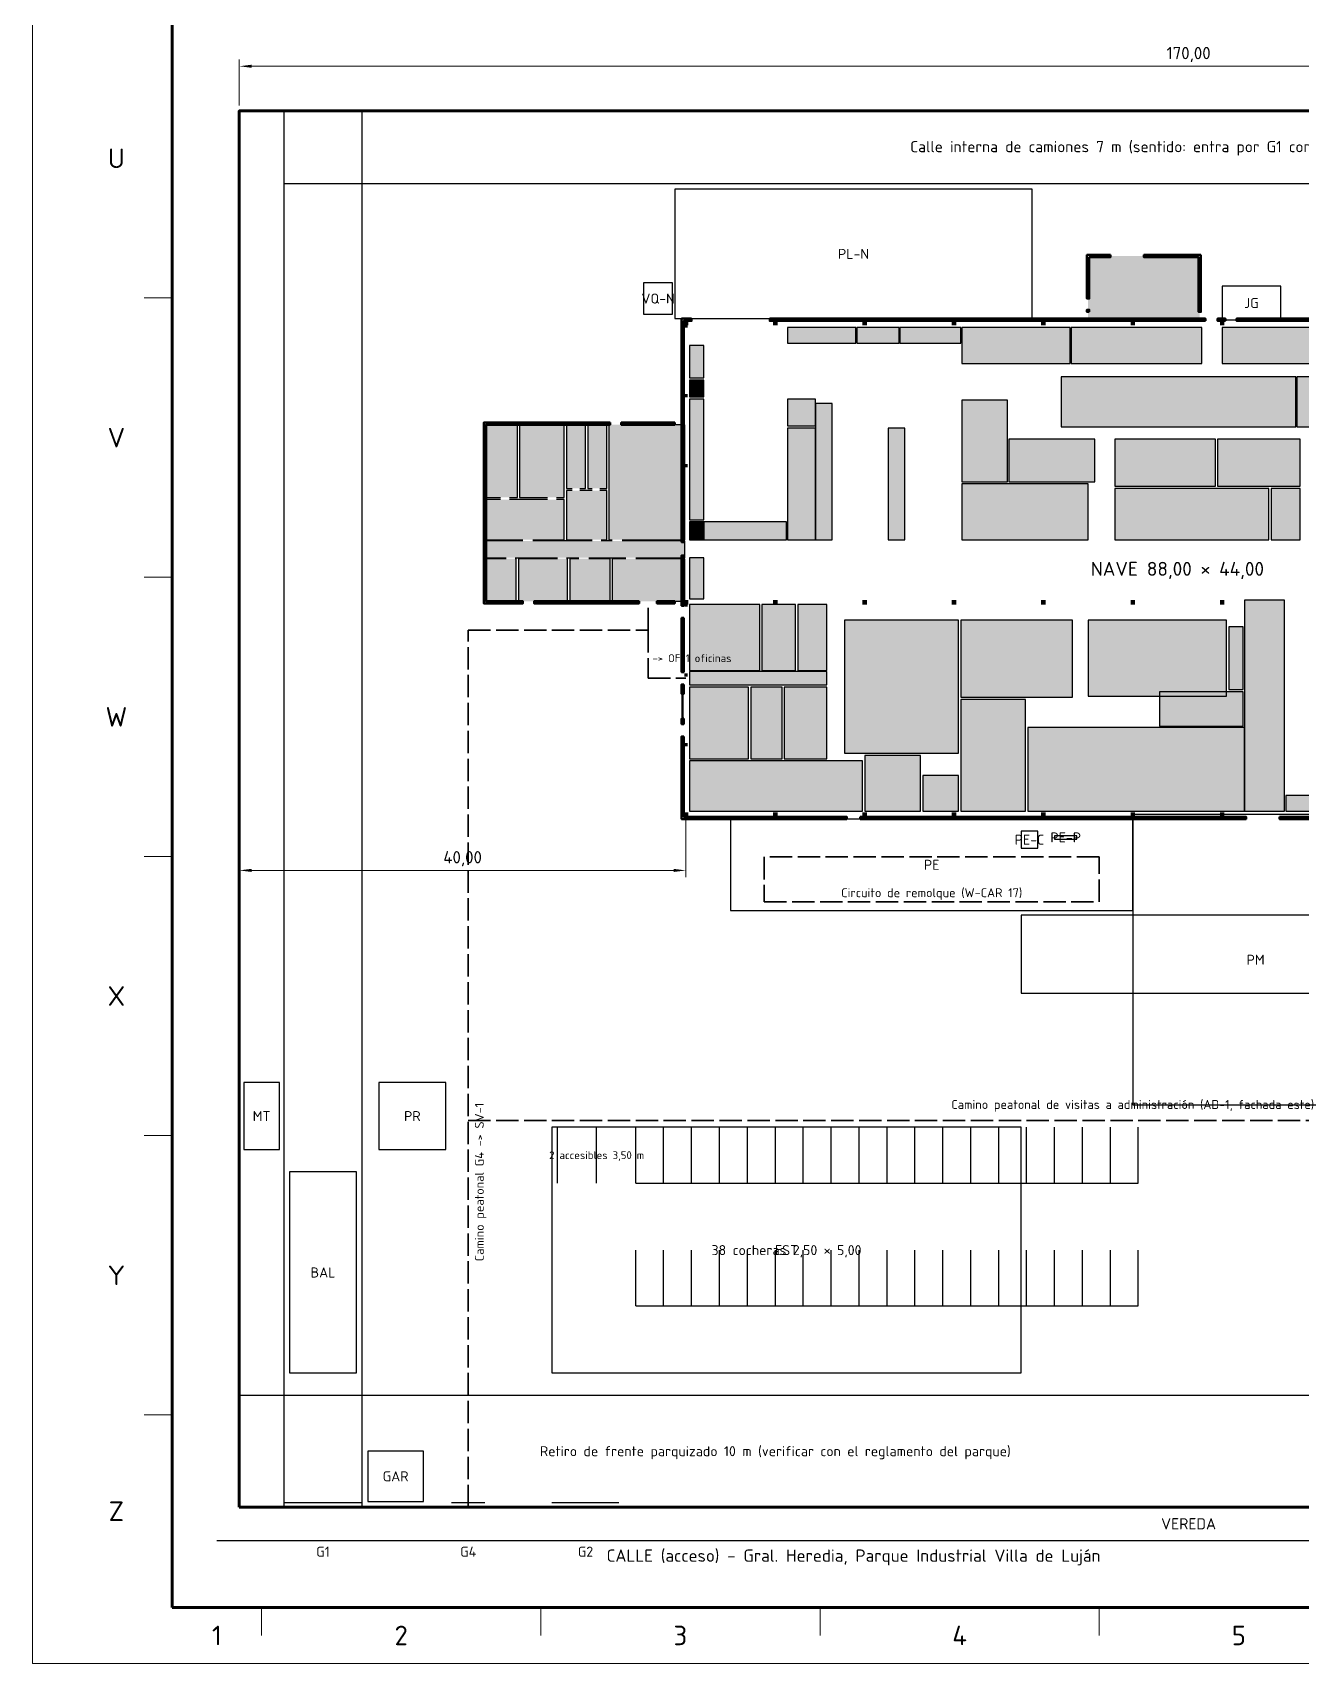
# Model space of a CAD drawing. Header units: millimetres. Extents: x 0 to 1682, y 0 to 1189.
# Drawn here: x 0 to 227.2, y 0 to 292 of the extents above; entities that cross this region are included whole.
import ezdxf
from ezdxf.enums import TextEntityAlignment as Align

# ---------------------------------------------------------------- set-up
doc = ezdxf.new("R2010")
doc.units = ezdxf.units.MM
doc.linetypes.add('IRAM-E-TRAZOS', pattern=[5, 4, -1])
for name, color, linetype, lineweight in [('06-TEXTO', 7, 'CONTINUOUS', 25), ('07-RECUADRO', 7, 'CONTINUOUS', 70), ('08-FINA', 5, 'CONTINUOUS', 18), ('A-ABERTURA', 7, 'CONTINUOUS', 25), ('A-COLUMNA', 7, 'CONTINUOUS', 50), ('A-COTA', 7, 'CONTINUOUS', 18), ('A-EXTERIOR', 8, 'CONTINUOUS', 25), ('A-LOCAL', 7, 'CONTINUOUS', 25), ('A-MURO', 7, 'CONTINUOUS', 50), ('A-RELLENO', 9, 'CONTINUOUS', 13), ('A-SECTOR', 1, 'CONTINUOUS', 25), ('A-TEXTO', 7, 'CONTINUOUS', 18)]:
    doc.layers.add(name, color=color, linetype=linetype, lineweight=lineweight)
doc.layers.add('A-PASILLO', color=2, linetype='IRAM-E-TRAZOS', lineweight=35, true_color=0xd7a500)
doc.layers.add('A-VENTANA', color=4, linetype='CONTINUOUS', lineweight=18, true_color=0x0096c8)
doc.styles.add('ISO3098', font='isocpeur.ttf')
doc.dimstyles.new('FLAMA-IRAM', dxfattribs={"dimtxt": 3.5, "dimasz": 3.5, "dimexe": 2, "dimexo": 1.5, "dimgap": 1, "dimtad": 1, "dimdec": 1, "dimtxsty": 'ISO3098', "dimblk": 'IRAM_FLECHA', "dimblk1": 'IRAM_FLECHA', "dimblk2": 'IRAM_FLECHA', "dimcen": 2.5, "dimclrd": 3, "dimclre": 3, "dimclrt": 3, "dimazin": 3, "dimtfac": 1, "dimtmove": 0, "dimatfit": 3, "dimlwd": 18, "dimlwe": 18})

# ---------------------------------------------------------------- blocks, each defined once
blk = doc.blocks.new('IRAM_FLECHA')
blk.add_solid([(0, 0), (-1, 0.125), (-1, -0.125)])

msp = doc.modelspace()

# ---------------------------------------------------------------- hatches: boundary and pattern name
at = {"layer": 'A-COLUMNA', "true_color": 0x000000}
h = msp.add_hatch(color=7, dxfattribs=at)
h.dxf.hatch_style = 1
h.paths.add_polyline_path([(116.6, 239.6), (117.4, 239.6), (117.4, 240.4), (116.6, 240.4)])
h = msp.add_hatch(color=7, dxfattribs=at)
h.dxf.hatch_style = 1
h.paths.add_polyline_path([(116.7, 239.2), (117.3, 239.2), (117.3, 239.8), (116.7, 239.8)])
h = msp.add_hatch(color=7, dxfattribs=at)
h.dxf.hatch_style = 1
h.paths.add_polyline_path([(132.6, 239.6), (133.4, 239.6), (133.4, 240.4), (132.6, 240.4)])
h = msp.add_hatch(color=7, dxfattribs=at)
h.dxf.hatch_style = 1
h.paths.add_polyline_path([(148.6, 239.6), (149.4, 239.6), (149.4, 240.4), (148.6, 240.4)])
h = msp.add_hatch(color=7, dxfattribs=at)
h.dxf.hatch_style = 1
h.paths.add_polyline_path([(164.6, 239.6), (165.4, 239.6), (165.4, 240.4), (164.6, 240.4)])
h = msp.add_hatch(color=7, dxfattribs=at)
h.dxf.hatch_style = 1
h.paths.add_polyline_path([(180.6, 239.6), (181.4, 239.6), (181.4, 240.4), (180.6, 240.4)])
h = msp.add_hatch(color=7, dxfattribs=at)
h.dxf.hatch_style = 1
h.paths.add_polyline_path([(196.6, 239.6), (197.4, 239.6), (197.4, 240.4), (196.6, 240.4)])
h = msp.add_hatch(color=7, dxfattribs=at)
h.dxf.hatch_style = 1
h.paths.add_polyline_path([(212.6, 239.6), (213.4, 239.6), (213.4, 240.4), (212.6, 240.4)])
h = msp.add_hatch(color=7, dxfattribs=at)
h.dxf.hatch_style = 1
h.paths.add_polyline_path([(116.7, 226.7), (117.3, 226.7), (117.3, 227.3), (116.7, 227.3)])
h = msp.add_hatch(color=7, dxfattribs=at)
h.dxf.hatch_style = 1
h.paths.add_polyline_path([(116.7, 214.2), (117.3, 214.2), (117.3, 214.8), (116.7, 214.8)])
h = msp.add_hatch(color=7, dxfattribs=at)
h.dxf.hatch_style = 1
h.paths.add_polyline_path([(116.6, 189.6), (117.4, 189.6), (117.4, 190.4), (116.6, 190.4)])
h = msp.add_hatch(color=7, dxfattribs=at)
h.dxf.hatch_style = 1
h.paths.add_polyline_path([(132.6, 189.6), (133.4, 189.6), (133.4, 190.4), (132.6, 190.4)])
h = msp.add_hatch(color=7, dxfattribs=at)
h.dxf.hatch_style = 1
h.paths.add_polyline_path([(148.6, 189.6), (149.4, 189.6), (149.4, 190.4), (148.6, 190.4)])
h = msp.add_hatch(color=7, dxfattribs=at)
h.dxf.hatch_style = 1
h.paths.add_polyline_path([(164.6, 189.6), (165.4, 189.6), (165.4, 190.4), (164.6, 190.4)])
h = msp.add_hatch(color=7, dxfattribs=at)
h.dxf.hatch_style = 1
h.paths.add_polyline_path([(180.6, 189.6), (181.4, 189.6), (181.4, 190.4), (180.6, 190.4)])
h = msp.add_hatch(color=7, dxfattribs=at)
h.dxf.hatch_style = 1
h.paths.add_polyline_path([(196.6, 189.6), (197.4, 189.6), (197.4, 190.4), (196.6, 190.4)])
h = msp.add_hatch(color=7, dxfattribs=at)
h.dxf.hatch_style = 1
h.paths.add_polyline_path([(212.6, 189.6), (213.4, 189.6), (213.4, 190.4), (212.6, 190.4)])
h = msp.add_hatch(color=7, dxfattribs=at)
h.dxf.hatch_style = 1
h.paths.add_polyline_path([(116.7, 189.2), (117.3, 189.2), (117.3, 189.8), (116.7, 189.8)])
h = msp.add_hatch(color=7, dxfattribs=at)
h.dxf.hatch_style = 1
h.paths.add_polyline_path([(116.7, 176.7), (117.3, 176.7), (117.3, 177.3), (116.7, 177.3)])
h = msp.add_hatch(color=7, dxfattribs=at)
h.dxf.hatch_style = 1
h.paths.add_polyline_path([(116.7, 164.2), (117.3, 164.2), (117.3, 164.8), (116.7, 164.8)])
h = msp.add_hatch(color=7, dxfattribs=at)
h.dxf.hatch_style = 1
h.paths.add_polyline_path([(116.6, 151.6), (117.4, 151.6), (117.4, 152.4), (116.6, 152.4)])
h = msp.add_hatch(color=7, dxfattribs=at)
h.dxf.hatch_style = 1
h.paths.add_polyline_path([(132.6, 151.6), (133.4, 151.6), (133.4, 152.4), (132.6, 152.4)])
h = msp.add_hatch(color=7, dxfattribs=at)
h.dxf.hatch_style = 1
h.paths.add_polyline_path([(148.6, 151.6), (149.4, 151.6), (149.4, 152.4), (148.6, 152.4)])
h = msp.add_hatch(color=7, dxfattribs=at)
h.dxf.hatch_style = 1
h.paths.add_polyline_path([(164.6, 151.6), (165.4, 151.6), (165.4, 152.4), (164.6, 152.4)])
h = msp.add_hatch(color=7, dxfattribs=at)
h.dxf.hatch_style = 1
h.paths.add_polyline_path([(180.6, 151.6), (181.4, 151.6), (181.4, 152.4), (180.6, 152.4)])
h = msp.add_hatch(color=7, dxfattribs=at)
h.dxf.hatch_style = 1
h.paths.add_polyline_path([(196.6, 151.6), (197.4, 151.6), (197.4, 152.4), (196.6, 152.4)])
h = msp.add_hatch(color=7, dxfattribs=at)
h.dxf.hatch_style = 1
h.paths.add_polyline_path([(212.6, 151.6), (213.4, 151.6), (213.4, 152.4), (212.6, 152.4)])
at = {"layer": 'A-MURO', "true_color": 0x464646}
h = msp.add_hatch(color=7, dxfattribs=at)
h.dxf.hatch_style = 1
h.paths.add_polyline_path([(193, 252.2), (193, 251.8), (189.2, 251.8), (189.2, 244.4), (188.8, 244.4), (188.8, 252.2)])
h = msp.add_hatch(color=7, dxfattribs=at)
h.dxf.hatch_style = 1
h.paths.add_polyline_path([(209.2, 252.2), (209.2, 242), (208.8, 242), (208.8, 251.8), (199, 251.8), (199, 252.2)])
h = msp.add_hatch(color=7, dxfattribs=at)
h.dxf.hatch_style = 1
h.paths.add_polyline_path([(189.2, 242), (188.8, 242), (188.8, 242.4), (189.2, 242.4)])
h = msp.add_hatch(color=7, dxfattribs=at)
h.dxf.hatch_style = 1
h.paths.add_polyline_path([(118, 240.8), (118, 240.4), (116.6, 240.4), (116.6, 200.8), (116.2, 200.8), (116.2, 240.8)])
h = msp.add_hatch(color=7, dxfattribs=at)
h.dxf.hatch_style = 1
h.paths.add_polyline_path([(210, 240.4), (132, 240.4), (132, 240.8), (210, 240.8)])
h = msp.add_hatch(color=7, dxfattribs=at)
h.dxf.hatch_style = 1
h.paths.add_polyline_path([(213.6, 240.4), (212.2, 240.4), (212.2, 240.8), (213.6, 240.8)])
h = msp.add_hatch(color=7, dxfattribs=at)
h.dxf.hatch_style = 1
h.paths.add_polyline_path([(272.2, 240.4), (215.6, 240.4), (215.6, 240.8), (272.2, 240.8)])
h = msp.add_hatch(color=7, dxfattribs=at)
h.dxf.hatch_style = 1
h.paths.add_polyline_path([(103.4, 222.2), (103.4, 221.8), (81.2, 221.8), (81.2, 190.2), (87.8, 190.2), (87.8, 189.8), (80.8, 189.8), (80.8, 222.2)])
h = msp.add_hatch(color=7, dxfattribs=at)
h.dxf.hatch_style = 1
h.paths.add_polyline_path([(115, 222.2), (115, 221.8), (105.4, 221.8), (105.4, 222.2)])
h = msp.add_hatch(color=7, dxfattribs=at)
h.dxf.hatch_style = 1
h.paths.add_polyline_path([(116.6, 198.4), (116.6, 189.4), (116.2, 189.4), (116.2, 198.4)])
h = msp.add_hatch(color=7, dxfattribs=at)
h.dxf.hatch_style = 1
h.paths.add_polyline_path([(108.6, 190.2), (108.6, 189.8), (89.8, 189.8), (89.8, 190.2)])
h = msp.add_hatch(color=7, dxfattribs=at)
h.dxf.hatch_style = 1
h.paths.add_polyline_path([(115, 190.2), (115, 189.8), (111.8, 189.8), (111.8, 190.2)])
h = msp.add_hatch(color=7, dxfattribs=at)
h.dxf.hatch_style = 1
h.paths.add_polyline_path([(116.6, 187.2), (116.6, 177.5), (116.2, 177.5), (116.2, 187.2)])
h = msp.add_hatch(color=7, dxfattribs=at)
h.dxf.hatch_style = 1
h.paths.add_polyline_path([(116.6, 175.3), (116.6, 173.6), (116.2, 173.6), (116.2, 175.3)])
h = msp.add_hatch(color=7, dxfattribs=at)
h.dxf.hatch_style = 1
h.paths.add_polyline_path([(116.6, 169.2), (116.6, 168.2), (116.2, 168.2), (116.2, 169.2)])
h = msp.add_hatch(color=7, dxfattribs=at)
h.dxf.hatch_style = 1
h.paths.add_polyline_path([(116.6, 166), (116.6, 151.6), (145.8, 151.6), (145.8, 151.2), (116.2, 151.2), (116.2, 166)])
h = msp.add_hatch(color=7, dxfattribs=at)
h.dxf.hatch_style = 1
h.paths.add_polyline_path([(148.2, 151.6), (217.3, 151.6), (217.3, 151.2), (148.2, 151.2)])
h = msp.add_hatch(color=7, dxfattribs=at)
h.dxf.hatch_style = 1
h.paths.add_polyline_path([(223.3, 151.6), (258.2, 151.6), (258.2, 151.2), (223.3, 151.2)])
at = {"layer": 'A-RELLENO', "true_color": 0xe8e8e8}
h = msp.add_hatch(color=7, dxfattribs=at)
h.dxf.hatch_style = 1
h.paths.add_polyline_path([(189, 240.4), (209, 240.4), (209, 252), (189, 252)])
at = {"layer": 'A-RELLENO', "true_color": 0xcde1f5}
h = msp.add_hatch(color=7, dxfattribs=at)
h.dxf.hatch_style = 1
h.paths.add_polyline_path([(135.2, 236.4), (147.4, 236.4), (147.4, 239.2), (135.2, 239.2)])
h = msp.add_hatch(color=7, dxfattribs=at)
h.dxf.hatch_style = 1
h.paths.add_polyline_path([(147.6, 236.4), (155.2, 236.4), (155.2, 239.2), (147.6, 239.2)])
h = msp.add_hatch(color=7, dxfattribs=at)
h.dxf.hatch_style = 1
h.paths.add_polyline_path([(155.3, 236.4), (166.2, 236.4), (166.2, 239.2), (155.3, 239.2)])
at = {"layer": 'A-RELLENO', "true_color": 0xfde4c8}
h = msp.add_hatch(color=7, dxfattribs=at)
h.dxf.hatch_style = 1
h.paths.add_polyline_path([(166.4, 232.8), (185.8, 232.8), (185.8, 239.2), (166.4, 239.2)])
h = msp.add_hatch(color=7, dxfattribs=at)
h.dxf.hatch_style = 1
h.paths.add_polyline_path([(186, 232.8), (209.4, 232.8), (209.4, 239.2), (186, 239.2)])
at = {"layer": 'A-RELLENO', "true_color": 0xe8e8e8}
h = msp.add_hatch(color=7, dxfattribs=at)
h.dxf.hatch_style = 1
h.paths.add_polyline_path([(213, 232.8), (259.8, 232.8), (259.8, 239.2), (213, 239.2)])
at = {"layer": 'A-RELLENO', "true_color": 0xcde1f5}
h = msp.add_hatch(color=7, dxfattribs=at)
h.dxf.hatch_style = 1
h.paths.add_polyline_path([(117.6, 230.2), (120.2, 230.2), (120.2, 236), (117.6, 236)])
h = msp.add_hatch(color=7, dxfattribs=at)
h.dxf.hatch_style = 1
h.paths.add_polyline_path([(117.6, 226.8), (120.2, 226.8), (120.2, 229.8), (117.6, 229.8)])
at = {"layer": 'A-RELLENO', "true_color": 0xfde4c8}
h = msp.add_hatch(color=7, dxfattribs=at)
h.dxf.hatch_style = 1
h.paths.add_polyline_path([(184.2, 221.4), (226.2, 221.4), (226.2, 230.4), (184.2, 230.4)])
h = msp.add_hatch(color=7, dxfattribs=at)
h.dxf.hatch_style = 1
h.paths.add_polyline_path([(226.4, 221.4), (267.8, 221.4), (267.8, 230.4), (226.4, 230.4)])
at = {"layer": 'A-RELLENO', "true_color": 0xcde1f5}
h = msp.add_hatch(color=7, dxfattribs=at)
h.dxf.hatch_style = 1
h.paths.add_polyline_path([(117.6, 204.8), (120.2, 204.8), (120.2, 226.4), (117.6, 226.4)])
at = {"layer": 'A-RELLENO', "true_color": 0xe4e1f0}
h = msp.add_hatch(color=7, dxfattribs=at)
h.dxf.hatch_style = 1
h.paths.add_polyline_path([(135.2, 221.6), (140.2, 221.6), (140.2, 226.4), (135.2, 226.4)])
at = {"layer": 'A-RELLENO', "true_color": 0xcde1f5}
h = msp.add_hatch(color=7, dxfattribs=at)
h.dxf.hatch_style = 1
h.paths.add_polyline_path([(140.2, 201.2), (143.2, 201.2), (143.2, 225.6), (140.2, 225.6)])
at = {"layer": 'A-RELLENO', "true_color": 0xfde4c8}
h = msp.add_hatch(color=7, dxfattribs=at)
h.dxf.hatch_style = 1
h.paths.add_polyline_path([(166.4, 211.6), (174.6, 211.6), (174.6, 226.2), (166.4, 226.2)])
at = {"layer": 'A-RELLENO', "true_color": 0xfff8cd}
h = msp.add_hatch(color=7, dxfattribs=at)
h.dxf.hatch_style = 1
h.paths.add_polyline_path([(81.2, 208.8), (86.8, 208.8), (86.8, 221.8), (81.2, 221.8)])
h = msp.add_hatch(color=7, dxfattribs=at)
h.dxf.hatch_style = 1
h.paths.add_polyline_path([(87.2, 208.8), (95.2, 208.8), (95.2, 221.8), (87.2, 221.8)])
h = msp.add_hatch(color=7, dxfattribs=at)
h.dxf.hatch_style = 1
h.paths.add_polyline_path([(95.6, 210.4), (99, 210.4), (99, 221.8), (95.6, 221.8)])
h = msp.add_hatch(color=7, dxfattribs=at)
h.dxf.hatch_style = 1
h.paths.add_polyline_path([(99.4, 210.4), (102.8, 210.4), (102.8, 221.8), (99.4, 221.8)])
h = msp.add_hatch(color=7, dxfattribs=at)
h.dxf.hatch_style = 1
h.paths.add_polyline_path([(103.2, 201.2), (116.8, 201.2), (116.8, 221.8), (103.2, 221.8)])
at = {"layer": 'A-RELLENO', "true_color": 0xe4e1f0}
h = msp.add_hatch(color=7, dxfattribs=at)
h.dxf.hatch_style = 1
h.paths.add_polyline_path([(135.2, 201.2), (140.2, 201.2), (140.2, 221.2), (135.2, 221.2)])
at = {"layer": 'A-RELLENO', "true_color": 0xcde1f5}
h = msp.add_hatch(color=7, dxfattribs=at)
h.dxf.hatch_style = 1
h.paths.add_polyline_path([(153.2, 201.2), (156.2, 201.2), (156.2, 221.2), (153.2, 221.2)])
at = {"layer": 'A-RELLENO', "true_color": 0xfde4c8}
h = msp.add_hatch(color=7, dxfattribs=at)
h.dxf.hatch_style = 1
h.paths.add_polyline_path([(174.8, 211.6), (190.2, 211.6), (190.2, 219.2), (174.8, 219.2)])
h = msp.add_hatch(color=7, dxfattribs=at)
h.dxf.hatch_style = 1
h.paths.add_polyline_path([(193.8, 210.8), (211.8, 210.8), (211.8, 219.2), (193.8, 219.2)])
h = msp.add_hatch(color=7, dxfattribs=at)
h.dxf.hatch_style = 1
h.paths.add_polyline_path([(212.2, 210.8), (227, 210.8), (227, 219.2), (212.2, 219.2)])
h = msp.add_hatch(color=7, dxfattribs=at)
h.dxf.hatch_style = 1
h.paths.add_polyline_path([(166.4, 201.2), (189, 201.2), (189, 211.2), (166.4, 211.2)])
at = {"layer": 'A-RELLENO', "true_color": 0xc8e8c8}
h = msp.add_hatch(color=7, dxfattribs=at)
h.dxf.hatch_style = 1
h.paths.add_polyline_path([(193.8, 201.2), (221.4, 201.2), (221.4, 210.4), (193.8, 210.4)])
at = {"layer": 'A-RELLENO', "true_color": 0xfde4c8}
h = msp.add_hatch(color=7, dxfattribs=at)
h.dxf.hatch_style = 1
h.paths.add_polyline_path([(221.8, 201.2), (227, 201.2), (227, 210.4), (221.8, 210.4)])
at = {"layer": 'A-RELLENO', "true_color": 0xfff8cd}
h = msp.add_hatch(color=7, dxfattribs=at)
h.dxf.hatch_style = 1
h.paths.add_polyline_path([(81.2, 201.2), (95.2, 201.2), (95.2, 208.4), (81.2, 208.4)])
h = msp.add_hatch(color=7, dxfattribs=at)
h.dxf.hatch_style = 1
h.paths.add_polyline_path([(95.6, 201.2), (102.8, 201.2), (102.8, 210), (95.6, 210)])
at = {"layer": 'A-RELLENO', "true_color": 0xe8e8e8}
h = msp.add_hatch(color=7, dxfattribs=at)
h.dxf.hatch_style = 1
h.paths.add_polyline_path([(117.6, 201.2), (120.2, 201.2), (120.2, 204.4), (117.6, 204.4)])
at = {"layer": 'A-RELLENO', "true_color": 0xcde1f5}
h = msp.add_hatch(color=7, dxfattribs=at)
h.dxf.hatch_style = 1
h.paths.add_polyline_path([(120.2, 201.2), (135, 201.2), (135, 204.4), (120.2, 204.4)])
at = {"layer": 'A-RELLENO', "true_color": 0xf5f5f5}
h = msp.add_hatch(color=7, dxfattribs=at)
h.dxf.hatch_style = 1
h.paths.add_polyline_path([(81.2, 198), (116.8, 198), (116.8, 201), (81.2, 201)])
at = {"layer": 'A-RELLENO', "true_color": 0xfff8cd}
h = msp.add_hatch(color=7, dxfattribs=at)
h.dxf.hatch_style = 1
h.paths.add_polyline_path([(81.2, 190.2), (86.6, 190.2), (86.6, 197.8), (81.2, 197.8)])
h = msp.add_hatch(color=7, dxfattribs=at)
h.dxf.hatch_style = 1
h.paths.add_polyline_path([(87, 190.2), (95.8, 190.2), (95.8, 197.8), (87, 197.8)])
h = msp.add_hatch(color=7, dxfattribs=at)
h.dxf.hatch_style = 1
h.paths.add_polyline_path([(96.2, 190.2), (103.4, 190.2), (103.4, 197.8), (96.2, 197.8)])
h = msp.add_hatch(color=7, dxfattribs=at)
h.dxf.hatch_style = 1
h.paths.add_polyline_path([(103.8, 190.2), (116.8, 190.2), (116.8, 197.8), (103.8, 197.8)])
at = {"layer": 'A-RELLENO', "true_color": 0xcde1f5}
h = msp.add_hatch(color=7, dxfattribs=at)
h.dxf.hatch_style = 1
h.paths.add_polyline_path([(117.6, 190.6), (120.2, 190.6), (120.2, 198), (117.6, 198)])
at = {"layer": 'A-RELLENO', "true_color": 0xc8e8c8}
h = msp.add_hatch(color=7, dxfattribs=at)
h.dxf.hatch_style = 1
h.paths.add_polyline_path([(217, 152.6), (224.2, 152.6), (224.2, 190.4), (217, 190.4)])
at = {"layer": 'A-RELLENO', "true_color": 0xe8e8e8}
h = msp.add_hatch(color=7, dxfattribs=at)
h.dxf.hatch_style = 1
h.paths.add_polyline_path([(117.6, 177.8), (130.2, 177.8), (130.2, 189.6), (117.6, 189.6)])
h = msp.add_hatch(color=7, dxfattribs=at)
h.dxf.hatch_style = 1
h.paths.add_polyline_path([(130.6, 177.8), (136.6, 177.8), (136.6, 189.6), (130.6, 189.6)])
at = {"layer": 'A-RELLENO', "true_color": 0xe4e1f0}
h = msp.add_hatch(color=7, dxfattribs=at)
h.dxf.hatch_style = 1
h.paths.add_polyline_path([(137, 177.8), (142.2, 177.8), (142.2, 189.6), (137, 189.6)])
at = {"layer": 'A-RELLENO', "true_color": 0xc8e8c8}
h = msp.add_hatch(color=7, dxfattribs=at)
h.dxf.hatch_style = 1
h.paths.add_polyline_path([(145.4, 163), (165.8, 163), (165.8, 186.8), (145.4, 186.8)])
at = {"layer": 'A-RELLENO', "true_color": 0xd7eed2}
h = msp.add_hatch(color=7, dxfattribs=at)
h.dxf.hatch_style = 1
h.paths.add_polyline_path([(166.2, 173), (186.2, 173), (186.2, 186.8), (166.2, 186.8)])
at = {"layer": 'A-RELLENO', "true_color": 0xc8e8c8}
h = msp.add_hatch(color=7, dxfattribs=at)
h.dxf.hatch_style = 1
h.paths.add_polyline_path([(189, 173.2), (213.8, 173.2), (213.8, 186.8), (189, 186.8)])
h = msp.add_hatch(color=7, dxfattribs=at)
h.dxf.hatch_style = 1
h.paths.add_polyline_path([(214.2, 174.4), (216.8, 174.4), (216.8, 185.6), (214.2, 185.6)])
at = {"layer": 'A-RELLENO', "true_color": 0xf5f5f5}
h = msp.add_hatch(color=7, dxfattribs=at)
h.dxf.hatch_style = 1
h.paths.add_polyline_path([(117.6, 175.2), (142.2, 175.2), (142.2, 177.6), (117.6, 177.6)])
at = {"layer": 'A-RELLENO', "true_color": 0xe4e1f0}
h = msp.add_hatch(color=7, dxfattribs=at)
h.dxf.hatch_style = 1
h.paths.add_polyline_path([(117.6, 162), (128.2, 162), (128.2, 174.8), (117.6, 174.8)])
at = {"layer": 'A-RELLENO', "true_color": 0xe8e8e8}
h = msp.add_hatch(color=7, dxfattribs=at)
h.dxf.hatch_style = 1
h.paths.add_polyline_path([(128.6, 162), (134.2, 162), (134.2, 174.8), (128.6, 174.8)])
h = msp.add_hatch(color=7, dxfattribs=at)
h.dxf.hatch_style = 1
h.paths.add_polyline_path([(134.6, 162), (142.2, 162), (142.2, 174.8), (134.6, 174.8)])
at = {"layer": 'A-RELLENO', "true_color": 0xd7eed2}
h = msp.add_hatch(color=7, dxfattribs=at)
h.dxf.hatch_style = 1
h.paths.add_polyline_path([(166.2, 152.6), (177.8, 152.6), (177.8, 172.6), (166.2, 172.6)])
h = msp.add_hatch(color=7, dxfattribs=at)
h.dxf.hatch_style = 1
h.paths.add_polyline_path([(201.8, 167.8), (216.8, 167.8), (216.8, 174), (201.8, 174)])
at = {"layer": 'A-RELLENO', "true_color": 0xc8e8c8}
h = msp.add_hatch(color=7, dxfattribs=at)
h.dxf.hatch_style = 1
h.paths.add_polyline_path([(178.2, 152.6), (217, 152.6), (217, 167.6), (178.2, 167.6)])
at = {"layer": 'A-RELLENO', "true_color": 0xe4e1f0}
h = msp.add_hatch(color=7, dxfattribs=at)
h.dxf.hatch_style = 1
h.paths.add_polyline_path([(117.6, 152.6), (148.6, 152.6), (148.6, 161.6), (117.6, 161.6)])
h = msp.add_hatch(color=7, dxfattribs=at)
h.dxf.hatch_style = 1
h.paths.add_polyline_path([(149, 152.6), (159, 152.6), (159, 162.6), (149, 162.6)])
at = {"layer": 'A-RELLENO', "true_color": 0xd7eed2}
h = msp.add_hatch(color=7, dxfattribs=at)
h.dxf.hatch_style = 1
h.paths.add_polyline_path([(159.4, 152.6), (165.8, 152.6), (165.8, 159), (159.4, 159)])
at = {"layer": 'A-RELLENO', "true_color": 0xcde1f5}
h = msp.add_hatch(color=7, dxfattribs=at)
h.dxf.hatch_style = 1
h.paths.add_polyline_path([(224.4, 152.6), (257.4, 152.6), (257.4, 155.4), (224.4, 155.4)])

# ---------------------------------------------------------------- linework, layer by layer
at = {"layer": '07-RECUADRO'}
msp.add_lwpolyline([(25, 10), (1672, 10), (1672, 1179), (25, 1179)], close=True, dxfattribs=at)
at = {"layer": '08-FINA'}
for p, q in [((25, 244.5), (20, 244.5)), ((25, 194.5), (20, 194.5)), ((25, 144.5), (20, 144.5)), ((25, 94.5), (20, 94.5)), ((25, 44.5), (20, 44.5)), ((41, 10), (41, 5)), ((91, 10), (91, 5)), ((141, 10), (141, 5)), ((191, 10), (191, 5))]:
    msp.add_line(p, q, dxfattribs=at)
msp.add_lwpolyline([(0, 0), (1682, 0), (1682, 1189), (0, 1189)], close=True, dxfattribs=at)
at = {"layer": 'A-ABERTURA'}
for p, q in [((45, 28.8), (59, 28.8)), ((45, 28), (59, 28)), ((75, 28.8), (81, 28.8)), ((75, 28), (81, 28)), ((93, 28.8), (105, 28.8)), ((93, 28), (105, 28))]:
    msp.add_line(p, q, dxfattribs=at)
at = {"layer": 'A-EXTERIOR'}
for p, q in [((94, 86), (94, 96)), ((101, 86), (101, 96)), ((108, 86), (108, 96)), ((108, 86), (108, 96)), ((113, 86), (113, 96)), ((118, 86), (118, 96)), ((123, 86), (123, 96)), ((128, 86), (128, 96)), ((133, 86), (133, 96)), ((138, 86), (138, 96)), ((143, 86), (143, 96)), ((148, 86), (148, 96)), ((153, 86), (153, 96)), ((158, 86), (158, 96)), ((163, 86), (163, 96)), ((168, 86), (168, 96)), ((173, 86), (173, 96)), ((178, 86), (178, 96)), ((183, 86), (183, 96)), ((188, 86), (188, 96)), ((193, 86), (193, 96)), ((198, 86), (198, 96)), ((108, 86), (198, 86)), ((108, 64), (108, 74)), ((113, 64), (113, 74)), ((118, 64), (118, 74)), ((123, 64), (123, 74)), ((128, 64), (128, 74)), ((133, 64), (133, 74)), ((138, 64), (138, 74)), ((143, 64), (143, 74)), ((148, 64), (148, 74)), ((153, 64), (153, 74)), ((158, 64), (158, 74)), ((163, 64), (163, 74)), ((168, 64), (168, 74)), ((173, 64), (173, 74)), ((178, 64), (178, 74)), ((183, 64), (183, 74)), ((188, 64), (188, 74)), ((193, 64), (193, 74)), ((198, 64), (198, 74)), ((108, 64), (198, 64)), ((33, 22), (381, 22))]:
    msp.add_line(p, q, dxfattribs=at)
at = {"layer": 'A-EXTERIOR', "lineweight": 70}
msp.add_lwpolyline([(37, 28), (377, 28), (377, 278), (37, 278)], close=True, dxfattribs=at)
at = {"layer": 'A-EXTERIOR'}
for points in [[(45, 28), (59, 28), (59, 278), (45, 278)], [(45, 265), (369, 265), (369, 278), (45, 278)], [(115, 240.8), (179, 240.8), (179, 264), (115, 264)], [(109.4, 241.6), (114.6, 241.6), (114.6, 247.2), (109.4, 247.2)], [(213, 240.6), (223.5, 240.6), (223.5, 246.6), (213, 246.6)], [(197, 100), (241, 100), (241, 152), (197, 152)], [(125, 134.8), (197, 134.8), (197, 151.2), (125, 151.2)], [(177, 146), (180, 146), (180, 149), (177, 149)], [(183, 147.6), (187, 147.6), (187, 148.2), (183, 148.2)], [(177, 120), (355, 120), (355, 134), (177, 134)], [(37.8, 92), (44.2, 92), (44.2, 104), (37.8, 104)], [(62, 92), (74, 92), (74, 104), (62, 104)], [(93, 52), (177, 52), (177, 96), (93, 96)], [(46, 52), (58, 52), (58, 88), (46, 88)], [(60, 29), (70, 29), (70, 38), (60, 38)]]:
    msp.add_lwpolyline(points, close=True, dxfattribs=at)
at = {"layer": 'A-LOCAL'}
for p, q in [((86.8, 221.8), (81.2, 221.8)), ((81.2, 221.8), (81.2, 208.8)), ((86.8, 208.8), (86.8, 221.8)), ((95.2, 221.8), (87.2, 221.8)), ((87.2, 221.8), (87.2, 208.8)), ((95.2, 208.8), (95.2, 221.8)), ((99, 221.8), (95.6, 221.8)), ((95.6, 221.8), (95.6, 210.4)), ((99, 210.4), (99, 221.8)), ((102.8, 221.8), (99.4, 221.8)), ((99.4, 221.8), (99.4, 210.4)), ((102.8, 210.4), (102.8, 221.8)), ((103.4, 221.8), (103.2, 221.8)), ((103.2, 221.8), (103.2, 201.2)), ((116.8, 221.8), (105.4, 221.8)), ((116.8, 201.2), (116.8, 221.8)), ((95.6, 210.4), (96.6, 210.4)), ((98, 210.4), (99, 210.4)), ((99.4, 210.4), (100.2, 210.4)), ((101.6, 210.4), (102.8, 210.4)), ((81.2, 208.8), (83.8, 208.8)), ((83.8, 208.4), (81.2, 208.4)), ((81.2, 208.4), (81.2, 201.2)), ((85.4, 208.8), (86.8, 208.8)), ((92.2, 208.4), (85.4, 208.4)), ((87.2, 208.8), (92.2, 208.8)), ((93.8, 208.8), (95.2, 208.8)), ((95.2, 208.4), (93.8, 208.4)), ((95.2, 201.2), (95.2, 208.4)), ((96.6, 210), (95.6, 210)), ((95.6, 210), (95.6, 201.2)), ((100.2, 210), (98, 210)), ((102.8, 210), (101.6, 210)), ((102.8, 201.2), (102.8, 210)), ((81.2, 201.2), (87.8, 201.2)), ((87.8, 201), (81.2, 201)), ((81.2, 201), (81.2, 198)), ((89.6, 201.2), (95.2, 201.2)), ((100.2, 201), (89.6, 201)), ((95.6, 201.2), (100.2, 201.2)), ((101.8, 201.2), (102.8, 201.2)), ((103.8, 201), (101.8, 201)), ((103.2, 201.2), (103.8, 201.2)), ((105.6, 201.2), (116.8, 201.2)), ((116.8, 201), (105.6, 201)), ((116.8, 198), (116.8, 201)), ((81.2, 198), (84.8, 198)), ((84.8, 197.8), (81.2, 197.8)), ((81.2, 197.8), (81.2, 190.2)), ((86.4, 198), (94, 198)), ((86.6, 197.8), (86.4, 197.8)), ((86.6, 190.2), (86.6, 197.8)), ((94, 197.8), (87, 197.8)), ((87, 197.8), (87, 190.2)), ((95.6, 198), (97.8, 198)), ((95.8, 197.8), (95.6, 197.8)), ((95.8, 190.2), (95.8, 197.8)), ((97.8, 197.8), (96.2, 197.8)), ((96.2, 197.8), (96.2, 190.2)), ((99.6, 198), (106.2, 198)), ((103.4, 197.8), (99.6, 197.8)), ((103.4, 190.2), (103.4, 197.8)), ((106.2, 197.8), (103.8, 197.8)), ((103.8, 197.8), (103.8, 190.2)), ((108, 198), (116.8, 198)), ((116.8, 197.8), (108, 197.8)), ((116.8, 190.2), (116.8, 197.8)), ((81.2, 190.2), (86.6, 190.2)), ((87, 190.2), (87.8, 190.2)), ((89.8, 190.2), (95.8, 190.2)), ((96.2, 190.2), (103.4, 190.2)), ((103.8, 190.2), (108.6, 190.2)), ((111.8, 190.2), (116.8, 190.2))]:
    msp.add_line(p, q, dxfattribs=at)
at = {"layer": 'A-MURO'}
for points in [[(193, 252.2), (193, 251.8), (189.2, 251.8), (189.2, 244.4), (188.8, 244.4), (188.8, 252.2)], [(209.2, 252.2), (209.2, 242), (208.8, 242), (208.8, 251.8), (199, 251.8), (199, 252.2)], [(189.2, 242), (188.8, 242), (188.8, 242.4), (189.2, 242.4)], [(118, 240.8), (118, 240.4), (116.6, 240.4), (116.6, 200.8), (116.2, 200.8), (116.2, 240.8)], [(210, 240.4), (132, 240.4), (132, 240.8), (210, 240.8)], [(213.6, 240.4), (212.2, 240.4), (212.2, 240.8), (213.6, 240.8)], [(272.2, 240.4), (215.6, 240.4), (215.6, 240.8), (272.2, 240.8)], [(103.4, 222.2), (103.4, 221.8), (81.2, 221.8), (81.2, 190.2), (87.8, 190.2), (87.8, 189.8), (80.8, 189.8), (80.8, 222.2)], [(115, 222.2), (115, 221.8), (105.4, 221.8), (105.4, 222.2)], [(116.6, 198.4), (116.6, 189.4), (116.2, 189.4), (116.2, 198.4)], [(108.6, 190.2), (108.6, 189.8), (89.8, 189.8), (89.8, 190.2)], [(115, 190.2), (115, 189.8), (111.8, 189.8), (111.8, 190.2)], [(116.6, 187.2), (116.6, 177.5), (116.2, 177.5), (116.2, 187.2)], [(116.6, 175.3), (116.6, 173.6), (116.2, 173.6), (116.2, 175.3)], [(116.6, 169.2), (116.6, 168.2), (116.2, 168.2), (116.2, 169.2)], [(116.6, 166), (116.6, 151.6), (145.8, 151.6), (145.8, 151.2), (116.2, 151.2), (116.2, 166)], [(148.2, 151.6), (217.3, 151.6), (217.3, 151.2), (148.2, 151.2)], [(223.3, 151.6), (258.2, 151.6), (258.2, 151.2), (223.3, 151.2)]]:
    msp.add_lwpolyline(points, close=True, dxfattribs=at)
at = {"layer": 'A-PASILLO'}
for points in [[(78, 97.2), (302.2, 97.2), (302.2, 205.2), (293, 205.2)], [(78, 28), (78, 185), (110.2, 185), (110.2, 190)], [(110.2, 185), (110.2, 176.4), (117, 176.4)], [(131, 136.4), (191, 136.4), (191, 144.4), (131, 144.4), (131, 136.4)]]:
    msp.add_lwpolyline(points, dxfattribs=at)
at = {"layer": 'A-SECTOR'}
msp.add_line((37, 48), (377, 48), dxfattribs=at)
for points in [[(135.2, 236.4), (147.4, 236.4), (147.4, 239.2), (135.2, 239.2)], [(147.6, 236.4), (155.2, 236.4), (155.2, 239.2), (147.6, 239.2)], [(155.3, 236.4), (166.2, 236.4), (166.2, 239.2), (155.3, 239.2)], [(166.4, 232.8), (185.8, 232.8), (185.8, 239.2), (166.4, 239.2)], [(186, 232.8), (209.4, 232.8), (209.4, 239.2), (186, 239.2)], [(213, 232.8), (259.8, 232.8), (259.8, 239.2), (213, 239.2)], [(117.6, 230.2), (120.2, 230.2), (120.2, 236), (117.6, 236)], [(117.6, 226.8), (120.2, 226.8), (120.2, 229.8), (117.6, 229.8)], [(184.2, 221.4), (226.2, 221.4), (226.2, 230.4), (184.2, 230.4)], [(226.4, 221.4), (267.8, 221.4), (267.8, 230.4), (226.4, 230.4)], [(117.6, 204.8), (120.2, 204.8), (120.2, 226.4), (117.6, 226.4)], [(135.2, 221.6), (140.2, 221.6), (140.2, 226.4), (135.2, 226.4)], [(140.2, 201.2), (143.2, 201.2), (143.2, 225.6), (140.2, 225.6)], [(166.4, 211.6), (174.6, 211.6), (174.6, 226.2), (166.4, 226.2)], [(135.2, 201.2), (140.2, 201.2), (140.2, 221.2), (135.2, 221.2)], [(153.2, 201.2), (156.2, 201.2), (156.2, 221.2), (153.2, 221.2)], [(174.8, 211.6), (190.2, 211.6), (190.2, 219.2), (174.8, 219.2)], [(193.8, 210.8), (211.8, 210.8), (211.8, 219.2), (193.8, 219.2)], [(212.2, 210.8), (227, 210.8), (227, 219.2), (212.2, 219.2)], [(166.4, 201.2), (189, 201.2), (189, 211.2), (166.4, 211.2)], [(193.8, 201.2), (221.4, 201.2), (221.4, 210.4), (193.8, 210.4)], [(221.8, 201.2), (227, 201.2), (227, 210.4), (221.8, 210.4)], [(117.6, 201.2), (120.2, 201.2), (120.2, 204.4), (117.6, 204.4)], [(120.2, 201.2), (135, 201.2), (135, 204.4), (120.2, 204.4)], [(117.6, 190.6), (120.2, 190.6), (120.2, 198), (117.6, 198)], [(217, 152.6), (224.2, 152.6), (224.2, 190.4), (217, 190.4)], [(117.6, 177.8), (130.2, 177.8), (130.2, 189.6), (117.6, 189.6)], [(130.6, 177.8), (136.6, 177.8), (136.6, 189.6), (130.6, 189.6)], [(137, 177.8), (142.2, 177.8), (142.2, 189.6), (137, 189.6)], [(145.4, 163), (165.8, 163), (165.8, 186.8), (145.4, 186.8)], [(166.2, 173), (186.2, 173), (186.2, 186.8), (166.2, 186.8)], [(189, 173.2), (213.8, 173.2), (213.8, 186.8), (189, 186.8)], [(214.2, 174.4), (216.8, 174.4), (216.8, 185.6), (214.2, 185.6)], [(117.6, 175.2), (142.2, 175.2), (142.2, 177.6), (117.6, 177.6)], [(117.6, 162), (128.2, 162), (128.2, 174.8), (117.6, 174.8)], [(128.6, 162), (134.2, 162), (134.2, 174.8), (128.6, 174.8)], [(134.6, 162), (142.2, 162), (142.2, 174.8), (134.6, 174.8)], [(166.2, 152.6), (177.8, 152.6), (177.8, 172.6), (166.2, 172.6)], [(201.8, 167.8), (216.8, 167.8), (216.8, 174), (201.8, 174)], [(178.2, 152.6), (217, 152.6), (217, 167.6), (178.2, 167.6)], [(117.6, 152.6), (148.6, 152.6), (148.6, 161.6), (117.6, 161.6)], [(149, 152.6), (159, 152.6), (159, 162.6), (149, 162.6)], [(159.4, 152.6), (165.8, 152.6), (165.8, 159), (159.4, 159)], [(224.4, 152.6), (257.4, 152.6), (257.4, 155.4), (224.4, 155.4)]]:
    msp.add_lwpolyline(points, close=True, dxfattribs=at)
at = {"layer": 'A-VENTANA'}
for p, q in [((116.28, 169.2), (116.28, 173.6)), ((116.4, 169.2), (116.4, 173.6)), ((116.52, 169.2), (116.52, 173.6))]:
    msp.add_line(p, q, dxfattribs=at)

# ---------------------------------------------------------------- texts
at = {"layer": '06-TEXTO', "style": 'ISO3098'}
for s, p in [('U', (15, 269.5)), ('V', (15, 219.5)), ('W', (15, 169.5)), ('X', (15, 119.5)), ('Y', (15, 69.5)), ('Z', (15, 27.25)), ('1', (33, 5)), ('2', (66, 5)), ('3', (116, 5)), ('4', (166, 5)), ('5', (216, 5))]:
    msp.add_text(s, height=3.5, dxfattribs=at).set_placement(p, align=Align.MIDDLE_CENTER)
at = {"layer": 'A-TEXTO', "style": 'ISO3098'}
for s, height, p in [('Calle interna de camiones 7 m (sentido: entra por G1 con báscula, sale por G3)', 2, (207, 271.6)), ('PL-N', 1.8, (147, 252.4)), ('VQ-N', 1.8, (112, 244.4)), ('JG', 1.8, (218.25, 243.6)), ('NAVE 88,00 × 44,00', 2.5, (205, 196)), ('PE-C', 1.8, (178.5, 147.5)), ('PE-P', 1.8, (185, 147.9)), ('PE', 1.8, (161, 143)), ('Circuito de remolque (W-CAR 17)', 1.6, (161, 138)), ('PM', 1.8, (219, 126)), ('MT', 1.8, (41, 98)), ('PR', 1.8, (68, 98)), ('2 accesibles 3,50 m', 1.4, (101, 91)), ('38 cocheras 2,50 × 5,00', 1.8, (135, 74)), ('EST', 1.8, (135, 74)), ('BAL', 1.8, (52, 70)), ('Retiro de frente parquizado 10 m (verificar con el reglamento del parque)', 1.8, (133, 38)), ('GAR', 1.8, (65, 33.5)), ('VEREDA', 2, (207, 25)), ('G1', 1.8, (52, 20)), ('G4', 1.8, (78, 20)), ('G2', 1.8, (99, 20))]:
    msp.add_text(s, height=height, dxfattribs=at).set_placement(p, align=Align.MIDDLE_CENTER)
msp.add_text('-> OF-1 oficinas', height=1.4, dxfattribs=at).set_placement((111, 180), align=Align.MIDDLE_LEFT)
msp.add_text('Camino peatonal G4 -> SV-1', height=1.6, rotation=90, dxfattribs=at).set_placement((80, 72), align=Align.MIDDLE_LEFT)
msp.add_text('Camino peatonal de visitas a administración (AD-1, fachada este)', height=1.6, dxfattribs=at).set_placement((197, 98.8), align=Align.BOTTOM_CENTER)
msp.add_text('CALLE (acceso) - Gral. Heredia, Parque Industrial Villa de Luján', height=2.2, dxfattribs=at).set_placement((147, 20.4), align=Align.TOP_CENTER)

# ---------------------------------------------------------------- dimensions: what is measured, and where the dimension line sits
at = {"layer": 'A-COTA'}
for base, p1, p2 in [((37, 286), (37, 278), (377, 278)), ((37, 142), (37, 152), (117, 152))]:
    msp.add_linear_dim(base=base, p1=p1, p2=p2, dimstyle='FLAMA-IRAM', override={"dimtxt": 2.2, "dimasz": 2.2, "dimexe": 1.2, "dimexo": 1, "dimdec": 2, "dimlfac": 0.5, "dimzin": 0}, dxfattribs=at).render()

doc.saveas('drawing.dxf')
